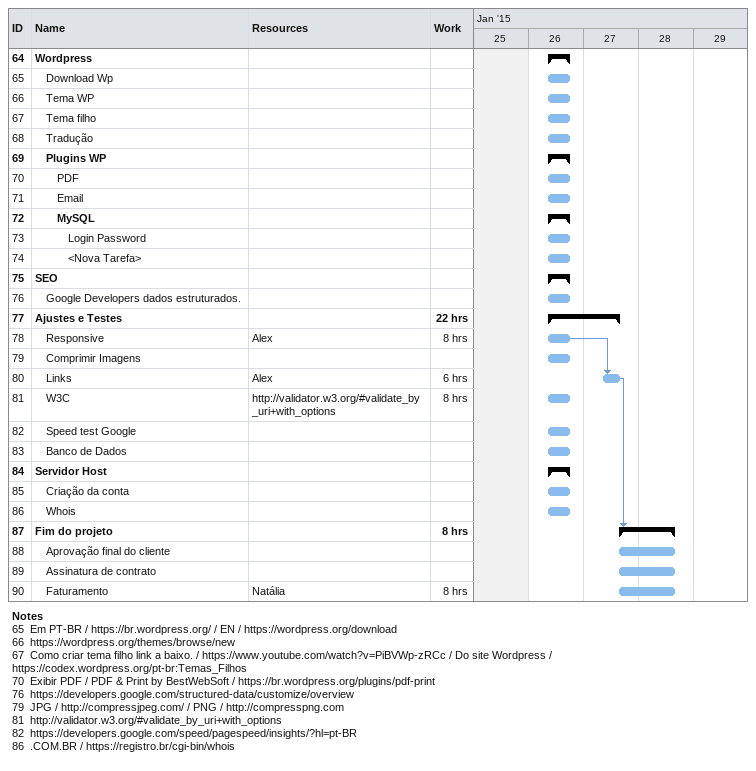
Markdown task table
| ID | Level | Task | Start | Finish | Predecessors | Resources | Work (h) |
|---|---|---|---|---|---|---|---|
| 64 | 1 | **Wordpress** | 2015-01-26 | 2015-01-26 |  |  |  |
| 65 | 2 | Download Wp | 2015-01-26 | 2015-01-26 |  |  |  |
| 66 | 2 | Tema WP | 2015-01-26 | 2015-01-26 |  |  |  |
| 67 | 2 | Tema filho | 2015-01-26 | 2015-01-26 |  |  |  |
| 68 | 2 | Tradução | 2015-01-26 | 2015-01-26 |  |  |  |
| 69 | 2 | **Plugins WP** | 2015-01-26 | 2015-01-26 |  |  |  |
| 70 | 3 | PDF | 2015-01-26 | 2015-01-26 |  |  |  |
| 71 | 3 | Email | 2015-01-26 | 2015-01-26 |  |  |  |
| 72 | 3 | **MySQL** | 2015-01-26 | 2015-01-26 |  |  |  |
| 73 | 4 | Login Password | 2015-01-26 | 2015-01-26 |  |  |  |
| 74 | 4 | <Nova Tarefa> | 2015-01-26 | 2015-01-26 |  |  |  |
| 75 | 1 | **SEO** | 2015-01-26 | 2015-01-26 |  |  |  |
| 76 | 2 | Google Developers dados estruturados. | 2015-01-26 | 2015-01-26 |  |  |  |
| 77 | 1 | **Ajustes e Testes** | 2015-01-26 | 2015-01-27 |  |  | 22 |
| 78 | 2 | Responsive | 2015-01-26 | 2015-01-26 |  | Alex | 8 |
| 79 | 2 | Comprimir Imagens | 2015-01-26 | 2015-01-26 |  |  |  |
| 80 | 2 | Links | 2015-01-27 | 2015-01-27 | 78 | Alex | 6 |
| 81 | 2 | W3C | 2015-01-26 | 2015-01-26 |  | http://validator.w3.org/#validate_by_uri+with_options | 8 |
| 82 | 2 | Speed test Google | 2015-01-26 | 2015-01-26 |  |  |  |
| 83 | 2 | Banco de Dados | 2015-01-26 | 2015-01-26 |  |  |  |
| 84 | 1 | **Servidor Host** | 2015-01-26 | 2015-01-26 |  |  |  |
| 85 | 2 | Criação da conta | 2015-01-26 | 2015-01-26 |  |  |  |
| 86 | 2 | Whois | 2015-01-26 | 2015-01-26 |  |  |  |
| 87 | 1 | **Fim do projeto** | 2015-01-27 | 2015-01-28 | 80 |  | 8 |
| 88 | 2 | Aprovação final do cliente | 2015-01-27 | 2015-01-28 |  |  |  |
| 89 | 2 | Assinatura de contrato | 2015-01-27 | 2015-01-28 |  |  |  |
| 90 | 2 | Faturamento | 2015-01-27 | 2015-01-28 |  | Natália | 8 |

Notes
- 65: Em PT-BR / https://br.wordpress.org/ / EN / https://wordpress.org/download
- 66: https://wordpress.org/themes/browse/new
- 67: Como criar tema filho link a baixo. / https://www.youtube.com/watch?v=PiBVWp-zRCc / Do site Wordpress / https://codex.wordpress.org/pt-br:Temas_Filhos
- 70: Exibir PDF / PDF & Print by BestWebSoft / https://br.wordpress.org/plugins/pdf-print
- 76: https://developers.google.com/structured-data/customize/overview
- 79: JPG / http://compressjpeg.com/ / PNG / http://compresspng.com
- 81: http://validator.w3.org/#validate_by_uri+with_options
- 82: https://developers.google.com/speed/pagespeed/insights/?hl=pt-BR
- 86: .COM.BR / https://registro.br/cgi-bin/whois
